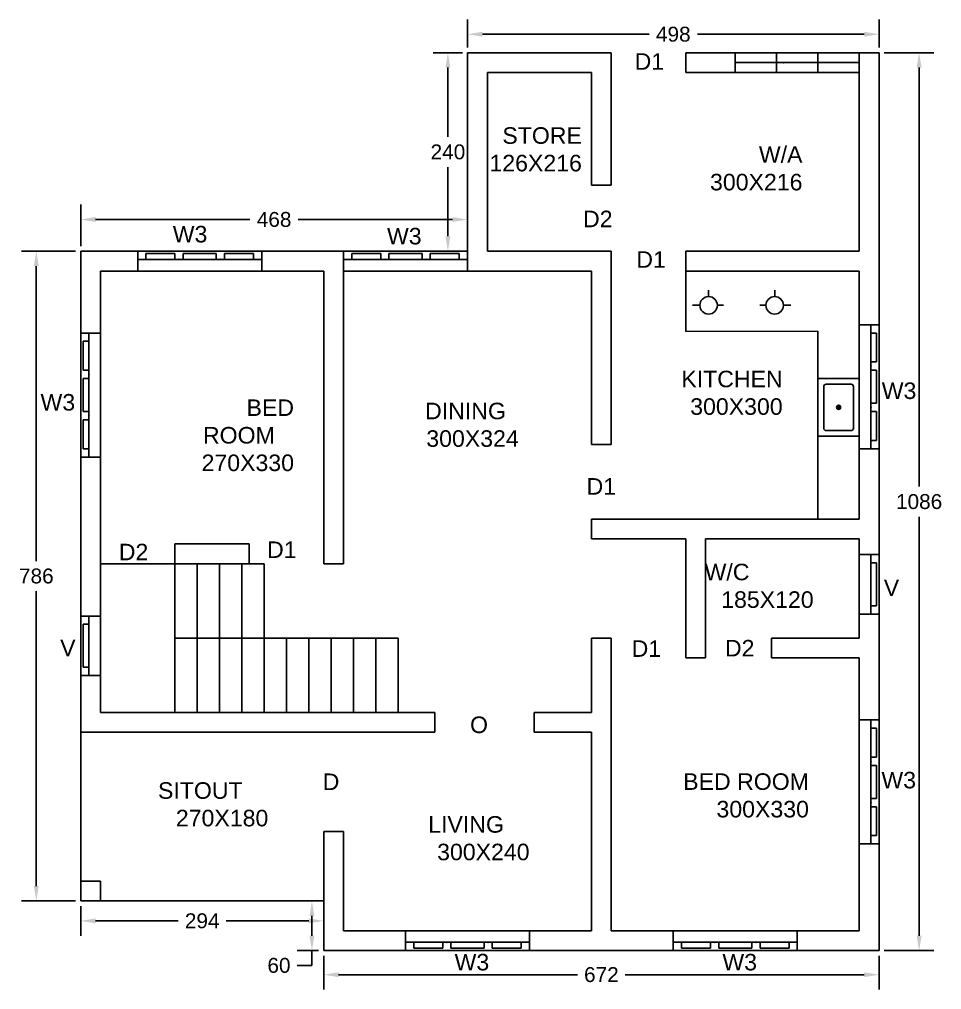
# Model space of a CAD drawing. Header units: inches. Extents: x -2903 to 3367, y -161 to 1064.
# Drawn here: x 533.82 to 544.98, y 545.97 to 557.71 of the extents above; entities that cross this region are included whole.
import ezdxf

# ---------------------------------------------------------------- set-up
doc = ezdxf.new("R2010")
doc.units = ezdxf.units.IN
doc.header["$MEASUREMENT"] = 0
doc.styles.get("Standard").update_dxf_attribs({"font": 'arial.ttf'})
doc.dimstyles.get("Standard").update_dxf_attribs({"dimtxt": 0.18, "dimasz": 0.18, "dimexe": 0.18, "dimexo": 0.0625, "dimgap": 0.09, "dimtad": 0, "dimtih": 1, "dimtoh": 1, "dimdec": 0, "dimlfac": 100, "dimzin": 0, "dimdsep": 46, "dimtxsty": 'Standard', "dimcen": 0.09, "dimadec": 0, "dimazin": 0, "dimtfac": 1, "dimtdec": 0, "dimtofl": 0, "dimtmove": 0, "dimatfit": 3, "dimfxl": 1, "dimtolj": 1, "dimtzin": 0, "dimarcsym": 0})

# ---------------------------------------------------------------- blocks, each defined once
blk = doc.blocks.new('W3')
for p, q in [((0.75, 0), (-0.75, 0)), ((-0.75, 0), (-0.75, -0.24)), ((0.75, -0.24), (0.75, 0)), ((-0.75, -0.14), (0.75, -0.14)), ((-0.65, -0.14), (-0.65, -0.21)), ((-0.65, -0.21), (-0.3, -0.21)), ((-0.3, -0.14), (-0.3, -0.21)), ((-0.2, -0.14), (-0.2, -0.21)), ((-0.2, -0.21), (0.2, -0.21)), ((0.2, -0.14), (0.2, -0.21)), ((0.3, -0.14), (0.3, -0.21)), ((0.3, -0.21), (0.65, -0.21)), ((0.65, -0.21), (0.65, -0.14)), ((-0.75, -0.24), (0.75, -0.24))]:
    blk.add_line(p, q)
for p in [(-0.25, -0.14), (0.25, -0.14)]:
    blk.add_point(p)
blk = doc.blocks.new('V')
for p, q in [((0.36, 0), (-0.36, 0)), ((-0.36, 0), (-0.36, -0.24)), ((0.36, -0.24), (0.36, 0)), ((-0.36, -0.14), (0.36, -0.14)), ((-0.26, -0.14), (-0.26, -0.21)), ((-0.26, -0.21), (0.26, -0.21)), ((0.26, -0.21), (0.26, -0.14)), ((-0.36, -0.24), (0.36, -0.24))]:
    blk.add_line(p, q)
blk = doc.blocks.new('*D560')
at = {"color": 0, "lineweight": -2, "transparency": 16777216}
for p, q in [((534.559, 554.968), (534.559, 555.469)), ((539.239, 554.968), (539.239, 555.469)), ((534.739, 555.289), (536.607, 555.289)), ((539.059, 555.289), (537.192, 555.289))]:
    blk.add_line(p, q, dxfattribs=at)
at = {"color": 0, "transparency": 16777216}
for points in [[(534.739, 555.319), (534.739, 555.259), (534.559, 555.289)], [(539.059, 555.319), (539.059, 555.259), (539.239, 555.289)]]:
    blk.add_solid(points, dxfattribs=at)
at = {"layer": 'Defpoints', "color": 0, "transparency": 16777216}
for p in [(534.559, 555.289), (534.559, 554.906), (539.239, 554.906)]:
    blk.add_point(p, dxfattribs=at)
at = {"color": 0, "transparency": 16777216, "insert": (536.899, 555.289), "char_height": 0.18, "attachment_point": 5}
blk.add_mtext('\\A1;468', dxfattribs=at)
blk = doc.blocks.new('*D561')
at = {"color": 0, "lineweight": -2, "transparency": 16777216}
for p, q in [((534.497, 554.906), (533.842, 554.906)), ((534.022, 554.726), (534.022, 551.158)), ((534.022, 547.226), (534.022, 550.794)), ((534.497, 547.046), (533.842, 547.046))]:
    blk.add_line(p, q, dxfattribs=at)
at = {"color": 0, "transparency": 16777216}
for points in [[(533.992, 554.726), (534.052, 554.726), (534.022, 554.906)], [(533.992, 547.226), (534.052, 547.226), (534.022, 547.046)]]:
    blk.add_solid(points, dxfattribs=at)
at = {"layer": 'Defpoints', "color": 0, "transparency": 16777216}
for p in [(534.559, 554.906), (534.022, 547.046), (534.559, 547.046)]:
    blk.add_point(p, dxfattribs=at)
at = {"color": 0, "transparency": 16777216, "insert": (534.022, 550.976), "char_height": 0.18, "attachment_point": 5}
blk.add_mtext('\\A1;786', dxfattribs=at)
blk = doc.blocks.new('*D562')
at = {"color": 0, "lineweight": -2, "transparency": 16777216}
for p, q in [((534.559, 546.983), (534.559, 546.625)), ((537.499, 546.983), (537.499, 546.625)), ((534.739, 546.805), (535.739, 546.805)), ((537.319, 546.805), (536.319, 546.805))]:
    blk.add_line(p, q, dxfattribs=at)
at = {"color": 0, "transparency": 16777216}
for points in [[(534.739, 546.835), (534.739, 546.775), (534.559, 546.805)], [(537.319, 546.835), (537.319, 546.775), (537.499, 546.805)]]:
    blk.add_solid(points, dxfattribs=at)
at = {"layer": 'Defpoints', "color": 0, "transparency": 16777216}
for p in [(534.559, 547.046), (537.499, 547.046), (537.499, 546.805)]:
    blk.add_point(p, dxfattribs=at)
at = {"color": 0, "transparency": 16777216, "insert": (536.029, 546.805), "char_height": 0.18, "attachment_point": 5}
blk.add_mtext('\\A1;294', dxfattribs=at)
blk = doc.blocks.new('*D563')
at = {"color": 0, "lineweight": -2, "transparency": 16777216}
for p, q in [((537.437, 547.046), (537.177, 547.046)), ((537.357, 546.866), (537.357, 546.626)), ((537.437, 546.446), (537.177, 546.446)), ((537.357, 546.446), (537.357, 546.266)), ((537.357, 546.266), (537.177, 546.266))]:
    blk.add_line(p, q, dxfattribs=at)
at = {"color": 0, "transparency": 16777216}
for points in [[(537.327, 546.866), (537.387, 546.866), (537.357, 547.046)], [(537.327, 546.626), (537.387, 546.626), (537.357, 546.446)]]:
    blk.add_solid(points, dxfattribs=at)
at = {"layer": 'Defpoints', "color": 0, "transparency": 16777216}
for p in [(537.499, 547.046), (537.357, 546.446), (537.499, 546.446)]:
    blk.add_point(p, dxfattribs=at)
at = {"color": 0, "transparency": 16777216, "insert": (536.958, 546.266), "char_height": 0.18, "attachment_point": 5}
blk.add_mtext('\\A1;60', dxfattribs=at)
blk = doc.blocks.new('*D564')
at = {"color": 0, "lineweight": -2, "transparency": 16777216}
for p, q in [((537.499, 546.383), (537.499, 545.974)), ((544.219, 546.383), (544.219, 545.974)), ((537.679, 546.154), (540.571, 546.154)), ((544.039, 546.154), (541.148, 546.154))]:
    blk.add_line(p, q, dxfattribs=at)
at = {"color": 0, "transparency": 16777216}
for points in [[(537.679, 546.184), (537.679, 546.124), (537.499, 546.154)], [(544.039, 546.184), (544.039, 546.124), (544.219, 546.154)]]:
    blk.add_solid(points, dxfattribs=at)
at = {"layer": 'Defpoints', "color": 0, "transparency": 16777216}
for p in [(537.499, 546.446), (544.219, 546.446), (544.219, 546.154)]:
    blk.add_point(p, dxfattribs=at)
at = {"color": 0, "transparency": 16777216, "insert": (540.859, 546.154), "char_height": 0.18, "attachment_point": 5}
blk.add_mtext('\\A1;672', dxfattribs=at)
blk = doc.blocks.new('*D565')
at = {"color": 0, "lineweight": -2, "transparency": 16777216}
for p, q in [((544.282, 557.306), (544.883, 557.306)), ((544.703, 557.126), (544.703, 552.058)), ((544.703, 546.626), (544.703, 551.694)), ((544.282, 546.446), (544.883, 546.446))]:
    blk.add_line(p, q, dxfattribs=at)
at = {"color": 0, "transparency": 16777216}
for points in [[(544.673, 557.126), (544.733, 557.126), (544.703, 557.306)], [(544.673, 546.626), (544.733, 546.626), (544.703, 546.446)]]:
    blk.add_solid(points, dxfattribs=at)
at = {"layer": 'Defpoints', "color": 0, "transparency": 16777216}
for p in [(544.219, 557.306), (544.219, 546.446), (544.703, 546.446)]:
    blk.add_point(p, dxfattribs=at)
at = {"color": 0, "transparency": 16777216, "insert": (544.703, 551.876), "char_height": 0.18, "attachment_point": 5}
blk.add_mtext('\\A1;1086', dxfattribs=at)
blk = doc.blocks.new('*D566')
at = {"color": 0, "lineweight": -2, "transparency": 16777216}
for p, q in [((539.239, 557.368), (539.239, 557.71)), ((544.219, 557.368), (544.219, 557.71)), ((539.419, 557.53), (541.437, 557.53)), ((544.039, 557.53), (542.022, 557.53))]:
    blk.add_line(p, q, dxfattribs=at)
at = {"color": 0, "transparency": 16777216}
for points in [[(539.419, 557.56), (539.419, 557.5), (539.239, 557.53)], [(544.039, 557.56), (544.039, 557.5), (544.219, 557.53)]]:
    blk.add_solid(points, dxfattribs=at)
at = {"layer": 'Defpoints', "color": 0, "transparency": 16777216}
for p in [(539.239, 557.53), (539.239, 557.306), (544.219, 557.306)]:
    blk.add_point(p, dxfattribs=at)
at = {"color": 0, "transparency": 16777216, "insert": (541.729, 557.53), "char_height": 0.18, "attachment_point": 5}
blk.add_mtext('\\A1;498', dxfattribs=at)
blk = doc.blocks.new('*D567')
at = {"color": 0, "lineweight": -2, "transparency": 16777216}
for p, q in [((539.177, 557.306), (538.822, 557.306)), ((539.002, 557.126), (539.002, 556.288)), ((539.002, 555.086), (539.002, 555.924)), ((539.177, 554.906), (538.822, 554.906))]:
    blk.add_line(p, q, dxfattribs=at)
at = {"color": 0, "transparency": 16777216}
for points in [[(538.972, 557.126), (539.032, 557.126), (539.002, 557.306)], [(538.972, 555.086), (539.032, 555.086), (539.002, 554.906)]]:
    blk.add_solid(points, dxfattribs=at)
at = {"layer": 'Defpoints', "color": 0, "transparency": 16777216}
for p in [(539.239, 557.306), (539.002, 554.906), (539.239, 554.906)]:
    blk.add_point(p, dxfattribs=at)
at = {"color": 0, "transparency": 16777216, "insert": (539.002, 556.106), "char_height": 0.18, "attachment_point": 5}
blk.add_mtext('\\A1;240', dxfattribs=at)

msp = doc.modelspace()

# ---------------------------------------------------------------- linework, layer by layer
for p, q in [((539.239, 554.906), (539.239, 557.306)), ((540.739, 557.306), (539.239, 557.306)), ((540.979, 557.306), (540.739, 557.306)), ((540.979, 555.706), (540.979, 557.306)), ((541.879, 557.066), (541.879, 557.306)), ((541.879, 557.066), (541.879, 557.306)), ((543.179, 557.306), (541.879, 557.306)), ((541.879, 557.306), (543.179, 557.306)), ((544.219, 557.306), (542.179, 557.306)), ((542.179, 557.306), (544.219, 557.306)), ((542.179, 557.306), (543.979, 557.306)), ((542.479, 557.066), (542.479, 557.306)), ((542.979, 557.066), (542.979, 557.306)), ((543.479, 557.066), (543.479, 557.306)), ((543.979, 554.906), (543.979, 557.306)), ((544.219, 549.986), (544.219, 557.306)), ((544.219, 549.986), (544.219, 557.306)), ((543.979, 557.187), (542.479, 557.187)), ((539.479, 554.906), (539.479, 557.066)), ((540.739, 557.066), (539.479, 557.066)), ((540.739, 555.706), (540.739, 557.066)), ((541.879, 557.066), (543.979, 557.066)), ((541.879, 557.066), (543.179, 557.066)), ((540.979, 555.706), (540.739, 555.706)), ((539.239, 554.906), (534.559, 554.906)), ((534.559, 551.126), (534.559, 554.906)), ((540.979, 554.906), (539.479, 554.906)), ((540.979, 552.566), (540.979, 554.906)), ((541.879, 553.935), (541.879, 554.906)), ((541.879, 553.935), (541.879, 554.906)), ((543.179, 554.906), (541.879, 554.906)), ((541.879, 554.906), (543.179, 554.906)), ((543.979, 554.906), (542.179, 554.906)), ((543.979, 554.906), (542.179, 554.906)), ((543.979, 554.906), (542.179, 554.906)), ((534.799, 551.366), (534.799, 554.666)), ((537.499, 554.666), (534.799, 554.666)), ((537.499, 551.126), (537.499, 554.666)), ((537.739, 551.126), (537.739, 554.666)), ((540.739, 554.666), (537.739, 554.666)), ((540.739, 552.566), (540.739, 554.666)), ((543.979, 554.666), (541.879, 554.666)), ((543.979, 554.666), (541.879, 554.666)), ((543.979, 554.666), (541.879, 554.666)), ((543.979, 554.666), (541.879, 554.666)), ((543.979, 551.666), (543.979, 554.666)), ((542.156, 554.357), (542.156, 554.436)), ((542.956, 554.357), (542.956, 554.436)), ((542.05, 554.251), (541.96, 554.251)), ((542.262, 554.251), (542.335, 554.251)), ((542.85, 554.251), (542.777, 554.251)), ((543.062, 554.251), (543.152, 554.251)), ((541.879, 553.935), (543.479, 553.939)), ((543.479, 551.666), (543.479, 553.939)), ((543.979, 553.367), (543.479, 553.367)), ((543.549, 552.766), (543.549, 553.267)), ((543.579, 553.297), (543.88, 553.297)), ((543.909, 553.267), (543.909, 552.766)), ((543.746, 553.017), (543.713, 553.017)), ((543.729, 553), (543.729, 553.033)), ((543.479, 552.667), (543.979, 552.667)), ((543.88, 552.737), (543.579, 552.737)), ((540.979, 552.566), (540.739, 552.566)), ((543.979, 551.666), (540.739, 551.666)), ((540.739, 551.426), (540.739, 551.666)), ((534.799, 551.126), (534.799, 551.366)), ((536.599, 551.366), (535.699, 551.366)), ((535.699, 551.126), (535.699, 551.366)), ((536.599, 551.366), (536.599, 551.126)), ((541.879, 551.426), (540.739, 551.426)), ((541.179, 551.426), (540.739, 551.426)), ((541.879, 551.426), (541.879, 550.226)), ((542.119, 551.426), (542.119, 549.986)), ((543.979, 551.426), (542.119, 551.426)), ((543.679, 551.426), (542.119, 551.426)), ((543.979, 551.426), (543.979, 550.226)), ((534.559, 547.046), (534.559, 551.126)), ((534.799, 549.326), (534.799, 551.126)), ((536.599, 551.126), (534.799, 551.126)), ((534.859, 551.126), (534.799, 551.126)), ((535.699, 549.326), (535.699, 551.126)), ((535.969, 549.326), (535.969, 551.126)), ((536.239, 549.326), (536.239, 551.126)), ((536.509, 549.326), (536.509, 551.126)), ((536.779, 551.126), (536.599, 551.126)), ((536.779, 549.326), (536.779, 551.126)), ((537.739, 551.126), (537.499, 551.126)), ((538.399, 550.226), (535.699, 550.226)), ((537.049, 549.326), (537.049, 550.226)), ((537.319, 549.326), (537.319, 550.226)), ((537.589, 549.326), (537.589, 550.226)), ((537.859, 549.326), (537.859, 550.226)), ((538.129, 549.326), (538.129, 550.226)), ((538.399, 549.326), (538.399, 550.226)), ((540.739, 550.226), (540.739, 549.326)), ((540.979, 550.226), (540.739, 550.226)), ((540.979, 550.226), (540.979, 546.686)), ((541.879, 550.226), (541.879, 549.986)), ((541.879, 550.226), (541.879, 549.986)), ((542.919, 550.226), (542.919, 549.986)), ((543.979, 550.226), (542.919, 550.226)), ((543.979, 550.226), (542.919, 550.226)), ((542.119, 549.986), (541.879, 549.986)), ((542.119, 549.986), (541.879, 549.986)), ((542.119, 549.986), (541.879, 549.986)), ((543.979, 549.986), (542.919, 549.986)), ((543.979, 549.986), (542.919, 549.986)), ((543.679, 549.986), (543.619, 549.986)), ((543.979, 549.986), (543.979, 546.686)), ((544.219, 549.986), (544.219, 546.446)), ((543.979, 549.686), (543.979, 546.686)), ((538.844, 549.326), (534.799, 549.326)), ((538.844, 549.326), (538.844, 549.086)), ((540.044, 549.326), (540.044, 549.086)), ((540.739, 549.326), (540.044, 549.326)), ((538.844, 549.086), (534.559, 549.086)), ((540.739, 549.086), (540.044, 549.086)), ((540.739, 549.086), (540.739, 546.686)), ((537.739, 547.886), (537.499, 547.886)), ((537.499, 546.446), (537.499, 547.886)), ((537.739, 546.686), (537.739, 547.886)), ((534.799, 547.286), (534.559, 547.286)), ((534.799, 547.046), (534.799, 547.286)), ((537.499, 547.046), (534.559, 547.046)), ((540.739, 546.686), (537.739, 546.686)), ((543.979, 546.686), (540.979, 546.686)), ((540.739, 546.446), (537.499, 546.446)), ((539.239, 546.446), (543.179, 546.446)), ((540.739, 546.446), (539.239, 546.446)), ((544.219, 546.446), (540.739, 546.446)), ((540.979, 546.446), (540.739, 546.446)), ((543.179, 546.446), (541.879, 546.446)), ((544.219, 546.446), (542.179, 546.446)), ((542.179, 546.446), (544.219, 546.446)), ((542.179, 546.446), (543.979, 546.446))]:
    msp.add_line(p, q)
msp.add_lwpolyline([(543.479, 553.367), (543.979, 553.367), (543.979, 552.667), (543.479, 552.667)], close=True)
for centre, radius in [((542.156, 554.251), 0.106), ((542.956, 554.251), 0.106), ((543.729, 553.017), 0.0249), ((543.729, 553.017), 0.0166)]:
    msp.add_circle(centre, radius)
for centre, start, end in [((543.579, 553.267), 89.9855, 180.0205), ((543.88, 553.267), 359.9855, 90.0145), ((543.579, 552.766), 179.9855, 270.0845), ((543.88, 552.766), 269.9855, 0.0205)]:
    msp.add_arc(centre, 0.0293, start, end)
msp.add_point((543.059, 557.186))

# ---------------------------------------------------------------- block references
at = {"xscale": -1}
for name, p, rotation in [('W3', (535.999, 554.666), 180), ('W3', (538.489, 554.666), 180), ('W3', (543.979, 553.266), 90), ('W3', (534.799, 553.166), 270), ('V', (543.979, 550.876), 90), ('V', (534.799, 550.133), 270), ('W3', (543.979, 548.486), 90.00000000002285)]:
    msp.add_blockref(name, p, dxfattribs=dict(at, rotation=rotation))
for p in [(539.239, 546.686), (542.479, 546.686)]:
    msp.add_blockref('W3', p, dxfattribs=at)

# ---------------------------------------------------------------- texts
at = {"char_height": 0.2, "attachment_point": 3}
for s, width, insert in [('D1', 1.48111, (541.618, 557.301)), ('     STORE\\P    126X216', 1.48111, (540.623, 556.405)), ('     W/A\\P    300X216', 1.48111, (543.292, 556.175)), ('D2', 1.48111, (540.994, 555.396)), ('W3', 1.48111, (536.092, 555.212)), ('W3', 1.48111, (538.684, 555.188)), ('D1', 1.48111, (541.639, 554.905)), ('KITCHEN 300X300', 1.48111, (543.052, 553.46)), ('W3', 1.48111, (544.67, 553.318)), ('W3', 1.48111, (534.492, 553.178)), ('BED ROOM    270X330', 1.48111, (537.14, 553.113)), ('DINING   300X324', 1.48111, (539.859, 553.073)), ('D1', 1.48111, (541.037, 552.161)), ('D2', 1.48111, (535.377, 551.367)), ('D1', 1.48111, (537.171, 551.395)), ('W/C           185X120', 1.48111, (543.427, 551.125)), ('V', 1.48111, (544.462, 550.934)), ('V', 1.48111, (534.497, 550.207)), ('D1', 1.48111, (541.582, 550.199)), ('D2', 1.48111, (542.711, 550.204)), ('O', 1.48111, (539.487, 549.277)), ('D', 1.48111, (537.689, 548.588)), ('     BED ROOM           \\P         300X330', 2.97593, (543.37, 548.59)), ('W3', 1.48111, (544.666, 548.608)), ('SITOUT     270X180', 1.48111, (536.829, 548.482)), ('LIVING     300X240', 1.48111, (539.99, 548.072)), ('W3', 1.48111, (539.502, 546.406)), ('W3', 1.48111, (542.742, 546.406))]:
    msp.add_mtext_dynamic_manual_height_columns(s, width=width, gutter_width=12.5, heights=[0], dxfattribs=dict(at, insert=insert))

# ---------------------------------------------------------------- dimensions: what is measured, and where the dimension line sits
for base, p1, p2, picture, middle in [((539.239, 557.53), (544.219, 557.306), (539.239, 557.306), '*D566', (541.729, 557.53)), ((534.559, 555.289), (539.239, 554.906), (534.559, 554.906), '*D560', (536.899, 555.289)), ((537.499, 546.805), (534.559, 547.046), (537.499, 547.046), '*D562', (536.029, 546.805)), ((544.219, 546.154), (537.499, 546.446), (544.219, 546.446), '*D564', (540.859, 546.154))]:
    dim = msp.add_linear_dim(base=base, p1=p1, p2=p2, dimstyle='Standard')
    dim.commit()
    dim.dimension.update_dxf_attribs({"geometry": picture, "text_midpoint": middle})
for base, p1, p2, picture, middle in [((539.002, 554.906), (539.239, 557.306), (539.239, 554.906), '*D567', (539.002, 556.106)), ((544.703, 546.446), (544.219, 557.306), (544.219, 546.446), '*D565', (544.703, 551.876)), ((534.022, 547.046), (534.559, 554.906), (534.559, 547.046), '*D561', (534.022, 550.976)), ((537.357, 546.446), (537.499, 547.046), (537.499, 546.446), '*D563', (536.958, 546.266))]:
    dim = msp.add_linear_dim(base=base, p1=p1, p2=p2, angle=90, dimstyle='Standard')
    dim.commit()
    dim.dimension.update_dxf_attribs({"geometry": picture, "text_midpoint": middle})

doc.saveas('drawing.dxf')
